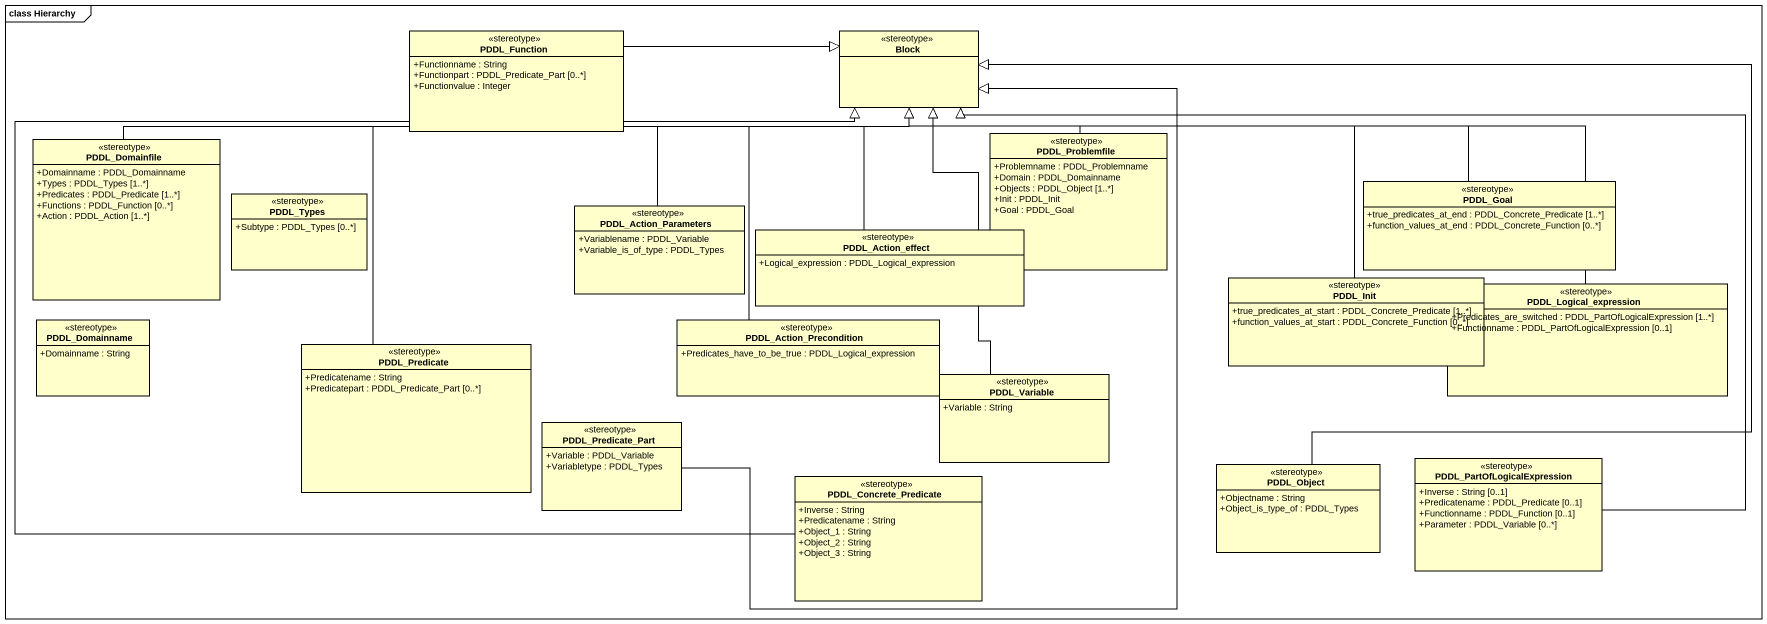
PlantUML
@startuml
mainframe class Hierarchy
hide circle
hide empty members
skinparam classAttributeIconSize 0
class PDDL_Function <<stereotype>> {
  +Functionname : String
  +Functionpart : PDDL_Predicate_Part [0..*]
  +Functionvalue : Integer
}
class Block <<stereotype>>
class PDDL_Domainfile <<stereotype>> {
  +Domainname : PDDL_Domainname
  +Types : PDDL_Types [1..*]
  +Predicates : PDDL_Predicate [1..*]
  +Functions : PDDL_Function [0..*]
  +Action : PDDL_Action [1..*]
}
class PDDL_Problemfile <<stereotype>> {
  +Problemname : PDDL_Problemname
  +Domain : PDDL_Domainname
  +Objects : PDDL_Object [1..*]
  +Init : PDDL_Init
  +Goal : PDDL_Goal
}
class PDDL_Goal <<stereotype>> {
  +true_predicates_at_end : PDDL_Concrete_Predicate [1..*]
  +function_values_at_end : PDDL_Concrete_Function [0..*]
}
class PDDL_Types <<stereotype>> {
  +Subtype : PDDL_Types [0..*]
}
class PDDL_Action_Parameters <<stereotype>> {
  +Variablename : PDDL_Variable
  +Variable_is_of_type : PDDL_Types
}
class PDDL_Action_effect <<stereotype>> {
  +Logical_expression : PDDL_Logical_expression
}
class PDDL_Init <<stereotype>> {
  +true_predicates_at_start : PDDL_Concrete_Predicate [1..*]
  +function_values_at_start : PDDL_Concrete_Function [0..*]
}
class PDDL_Logical_expression <<stereotype>> {
  +Predicates_are_switched : PDDL_PartOfLogicalExpression [1..*]
  +Functionname : PDDL_PartOfLogicalExpression [0..1]
}
class PDDL_Domainname <<stereotype>> {
  +Domainname : String
}
class PDDL_Predicate <<stereotype>> {
  +Predicatename : String
  +Predicatepart : PDDL_Predicate_Part [0..*]
}
class PDDL_Action_Precondition <<stereotype>> {
  +Predicates_have_to_be_true : PDDL_Logical_expression
}
class PDDL_Variable <<stereotype>> {
  +Variable : String
}
class PDDL_Predicate_Part <<stereotype>> {
  +Variable : PDDL_Variable
  +Variabletype : PDDL_Types
}
class PDDL_PartOfLogicalExpression <<stereotype>> {
  +Inverse : String [0..1]
  +Predicatename : PDDL_Predicate [0..1]
  +Functionname : PDDL_Function [0..1]
  +Parameter : PDDL_Variable [0..*]
}
class PDDL_Concrete_Predicate <<stereotype>> {
  +Inverse : String
  +Predicatename : String
  +Object_1 : String
  +Object_2 : String
  +Object_3 : String
}
class PDDL_Object <<stereotype>> {
  +Objectname : String
  +Object_is_type_of : PDDL_Types
}
PDDL_Function -right-|> Block
PDDL_Domainfile -right-|> Block
PDDL_Problemfile -up-|> Block
PDDL_Goal -left-|> Block
PDDL_Action_Parameters -up-|> Block
PDDL_Action_effect -up-|> Block
PDDL_Init -left-|> Block
PDDL_Logical_expression -left-|> Block
PDDL_Predicate -up-|> Block
PDDL_Action_Precondition -up-|> Block
PDDL_Variable -up-|> Block
PDDL_Predicate_Part -up-|> Block
PDDL_PartOfLogicalExpression -up-|> Block
PDDL_Concrete_Predicate -up-|> Block
PDDL_Object -up-|> Block
@enduml
